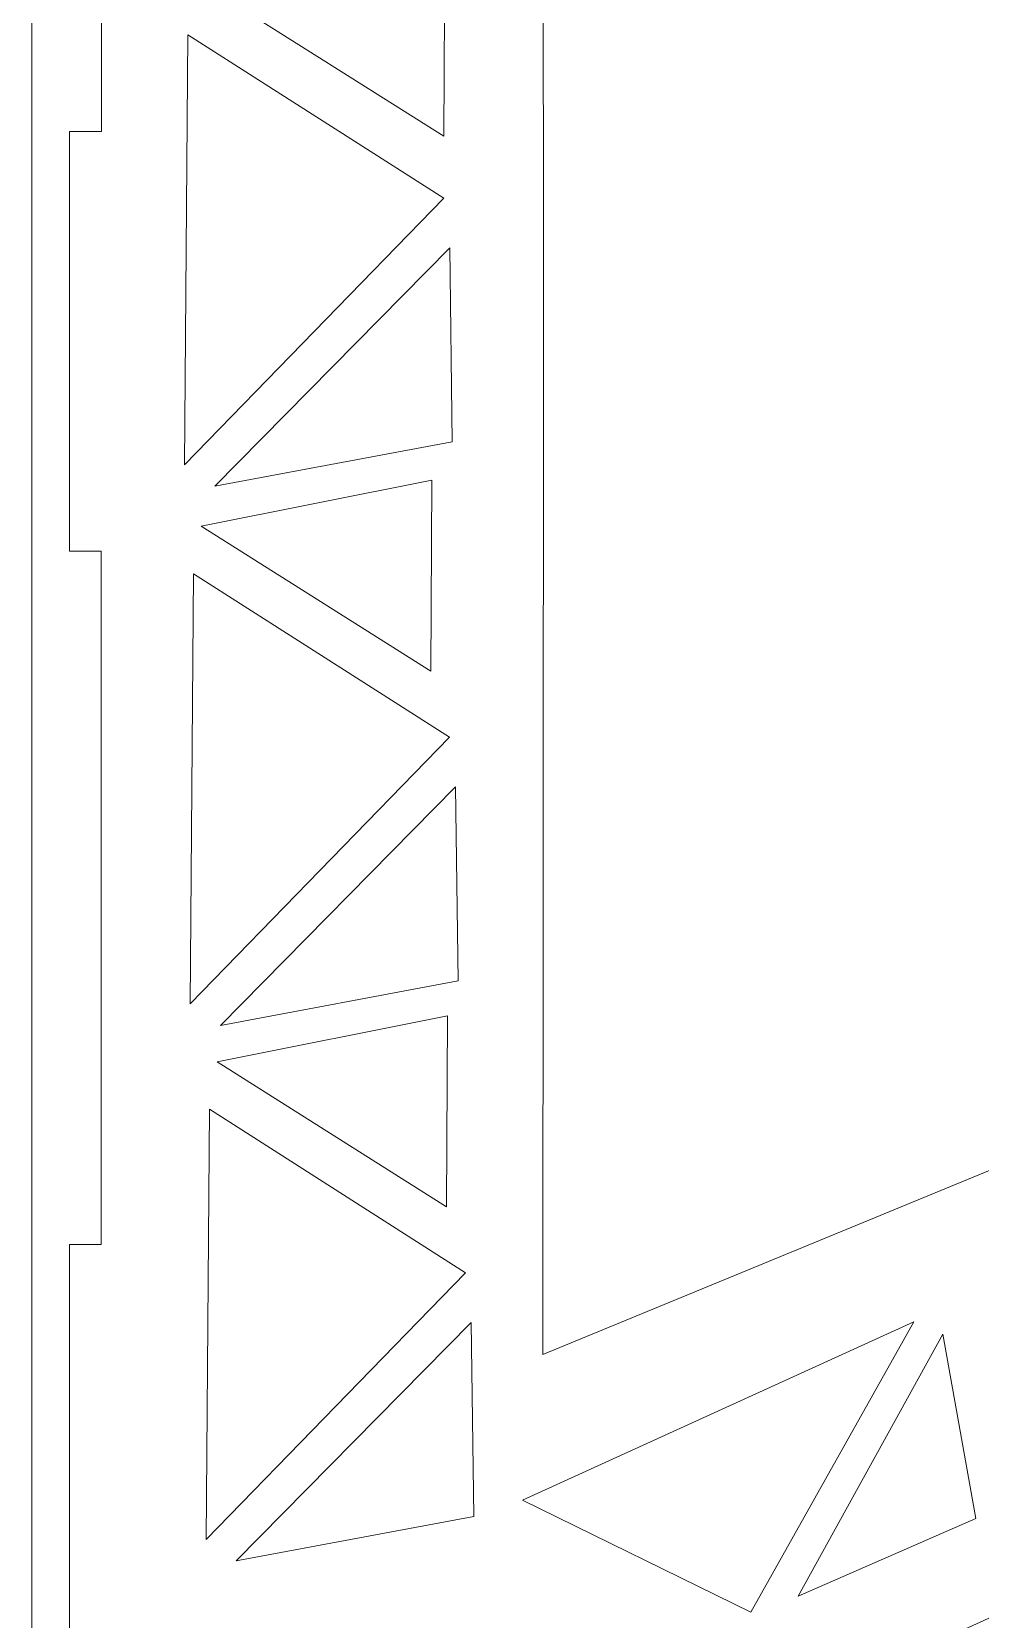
# Model space of a CAD drawing. Header units: centimetres. Extents: x -35 to 33, y -75 to 42.
# Drawn here: x -35.47 to -26.43, y -18.18 to -3.05 of the extents above; entities that cross this region are included whole.
import ezdxf

# ---------------------------------------------------------------- set-up
doc = ezdxf.new("R2010")
doc.units = ezdxf.units.CM
doc.header["$MEASUREMENT"] = 0
doc.layers.add('Capa 1', color=7, linetype='Continuous')

msp = doc.modelspace()

# ---------------------------------------------------------------- linework, layer by layer
at = {"layer": 'Capa 1', "color": 242, "lineweight": 20}
for points, knots in [([(-35.46958, 41.25672), (-35.46958, 41.25672), (33.34861, 41.25672), (33.34861, 41.25672), (33.34861, 41.25672), (33.34861, 41.25672), (33.34861, -36.66365), (33.34861, -36.66365), (33.34861, -36.66365), (33.34861, -36.66365), (-35.46958, -36.66365), (-35.46958, -36.66365), (-35.46958, -36.66365), (-35.46958, -36.66365), (-35.46958, 41.25672), (-35.46958, 41.25672)], [0, 0, 0, 0, 0.2, 0.2, 0.2, 0.2, 0.4, 0.4, 0.4, 0.4, 0.6, 0.6, 0.6, 0.6, 1, 1, 1, 1]), ([(-2.46657, -6.03369), (-2.50889, -6.84749), (-2.8694, -7.36256), (-3.60288, -7.77643), (-3.60288, -7.77643), (-3.60288, -7.77643), (-11.59423, -11.42752), (-27.93929, -18.89514), (-27.93929, -18.89514), (-29.06528, -18.89075), (-30.19128, -18.89075), (-31.31728, -18.89514), (-31.31728, -18.89514), (-32.48101, -18.89075), (-33.64474, -18.89075), (-34.80847, -18.89514), (-34.80847, -18.89514), (-34.80847, -18.89514), (-34.80847, -18.60838), (-34.80847, -18.60838), (-34.80847, -18.60838), (-34.80847, -18.60838), (-35.10855, -18.60838), (-35.10855, -18.60838), (-35.10855, -18.60838), (-35.10855, -18.60838), (-35.10855, -14.60838), (-35.10855, -14.60838), (-35.10855, -14.60838), (-35.10855, -14.60838), (-34.80808, -14.60838), (-34.80808, -14.60838), (-34.80808, -14.60838), (-34.80774, -12.45464), (-34.80723, -10.23644), (-34.80683, -8.0012), (-34.80683, -8.0012), (-34.80683, -8.0012), (-35.10854, -8.0012), (-35.10854, -8.0012), (-35.10854, -8.0012), (-35.10854, -6.66786), (-35.10854, -5.33453), (-35.10854, -4.0012), (-35.10854, -4.0012), (-35.10854, -4.0012), (-34.80625, -4.0012), (-34.80625, -4.0012), (-34.80625, -4.0012), (-34.80604, -1.77218), (-34.8061, 0.44582), (-34.80665, 2.60598), (-34.80665, 2.60598), (-34.80665, 2.60598), (-35.10855, 2.60598), (-35.10855, 2.60598), (-35.10855, 2.60598), (-35.10855, 2.60598), (-35.10855, 6.60598), (-35.10855, 6.60598), (-35.10855, 6.60598), (-35.10855, 6.60598), (-34.80836, 6.60598), (-34.80836, 6.60598), (-34.80836, 6.60598), (-34.80836, 6.60598), (-34.80854, 6.89274), (-34.80854, 6.89274), (-34.80854, 6.89274), (-32.51107, 6.89274), (-30.23676, 6.89274), (-27.93929, 6.89274), (-27.93929, 6.89274), (-11.96678, -0.40478), (-3.80767, -4.15197), (-3.80767, -4.15197), (-3.80767, -4.15197), (-2.83105, -4.53581), (-2.50861, -5.19936), (-2.46657, -6.03369)], [0, 0, 0, 0, 0.04761905, 0.04761905, 0.04761905, 0.04761905, 0.0952381, 0.0952381, 0.0952381, 0.0952381, 0.14285714, 0.14285714, 0.14285714, 0.14285714, 0.19047619, 0.19047619, 0.19047619, 0.19047619, 0.23809524, 0.23809524, 0.23809524, 0.23809524, 0.28571429, 0.28571429, 0.28571429, 0.28571429, 0.33333333, 0.33333333, 0.33333333, 0.33333333, 0.38095238, 0.38095238, 0.38095238, 0.38095238, 0.42857143, 0.42857143, 0.42857143, 0.42857143, 0.47619048, 0.47619048, 0.47619048, 0.47619048, 0.52380952, 0.52380952, 0.52380952, 0.52380952, 0.57142857, 0.57142857, 0.57142857, 0.57142857, 0.61904762, 0.61904762, 0.61904762, 0.61904762, 0.66666667, 0.66666667, 0.66666667, 0.66666667, 0.71428571, 0.71428571, 0.71428571, 0.71428571, 0.76190476, 0.76190476, 0.76190476, 0.76190476, 0.80952381, 0.80952381, 0.80952381, 0.80952381, 0.85714286, 0.85714286, 0.85714286, 0.85714286, 0.9047619, 0.9047619, 0.9047619, 0.9047619, 1, 1, 1, 1]), ([(-30.59187, -6.13306), (-30.59187, -6.13306), (-30.59847, 3.41514), (-30.59847, 3.41514), (-30.59847, 3.41514), (-30.59847, 3.41514), (-8.30072, -5.79511), (-8.30072, -5.79511), (-8.30072, -5.79511), (-8.30072, -5.79511), (-8.30072, -6.09241), (-8.30072, -6.09241), (-8.30072, -6.09241), (-8.30072, -6.09241), (-8.30072, -6.1738), (-8.30072, -6.1738), (-8.30072, -6.1738), (-8.30072, -6.1738), (-8.30072, -6.47012), (-8.30072, -6.47012), (-8.30072, -6.47012), (-8.30072, -6.47012), (-30.59847, -15.65681), (-30.59847, -15.65681), (-30.59847, -15.65681), (-30.59847, -15.65681), (-30.59187, -6.13306), (-30.59187, -6.13306)], [0, 0, 0, 0, 0.125, 0.125, 0.125, 0.125, 0.25, 0.25, 0.25, 0.25, 0.375, 0.375, 0.375, 0.375, 0.5, 0.5, 0.5, 0.5, 0.625, 0.625, 0.625, 0.625, 0.75, 0.75, 0.75, 0.75, 1, 1, 1, 1]), ([(-31.53222, -2.22589), (-31.53222, -2.22589), (-33.72964, -2.66531), (-33.72964, -2.66531), (-33.72964, -2.66531), (-33.72964, -2.66531), (-31.54243, -4.04622), (-31.54243, -4.04622), (-31.54243, -4.04622), (-31.54243, -4.04622), (-31.53222, -2.22589), (-31.53222, -2.22589)], [0, 0, 0, 0, 0.25, 0.25, 0.25, 0.25, 0.5, 0.5, 0.5, 0.5, 1, 1, 1, 1]), ([(-31.54224, -4.63608), (-31.54224, -4.63608), (-34.01333, -7.17852), (-34.01333, -7.17852), (-34.01333, -7.17852), (-34.01333, -7.17852), (-33.98222, -3.07937), (-33.98222, -3.07937), (-33.98222, -3.07937), (-33.98222, -3.07937), (-31.54224, -4.63608), (-31.54224, -4.63608)], [0, 0, 0, 0, 0.25, 0.25, 0.25, 0.25, 0.5, 0.5, 0.5, 0.5, 1, 1, 1, 1]), ([(-31.46116, -6.95891), (-31.46116, -6.95891), (-33.72589, -7.38312), (-33.72589, -7.38312), (-33.72589, -7.38312), (-33.72589, -7.38312), (-31.48567, -5.10979), (-31.48567, -5.10979), (-31.48567, -5.10979), (-31.48567, -5.10979), (-31.46116, -6.95891), (-31.46116, -6.95891)], [0, 0, 0, 0, 0.25, 0.25, 0.25, 0.25, 0.5, 0.5, 0.5, 0.5, 1, 1, 1, 1]), ([(-31.65668, -7.32494), (-31.65668, -7.32494), (-33.8541, -7.76437), (-33.8541, -7.76437), (-33.8541, -7.76437), (-33.8541, -7.76437), (-31.66689, -9.14527), (-31.66689, -9.14527), (-31.66689, -9.14527), (-31.66689, -9.14527), (-31.65668, -7.32494), (-31.65668, -7.32494)], [0, 0, 0, 0, 0.25, 0.25, 0.25, 0.25, 0.5, 0.5, 0.5, 0.5, 1, 1, 1, 1]), ([(-31.48727, -9.77269), (-31.48727, -9.77269), (-33.95836, -12.31512), (-33.95836, -12.31512), (-33.95836, -12.31512), (-33.95836, -12.31512), (-33.92724, -8.21598), (-33.92724, -8.21598), (-33.92724, -8.21598), (-33.92724, -8.21598), (-31.48727, -9.77269), (-31.48727, -9.77269)], [0, 0, 0, 0, 0.25, 0.25, 0.25, 0.25, 0.5, 0.5, 0.5, 0.5, 1, 1, 1, 1]), ([(-31.40619, -12.09552), (-31.40619, -12.09552), (-33.67092, -12.51973), (-33.67092, -12.51973), (-33.67092, -12.51973), (-33.67092, -12.51973), (-31.43069, -10.2464), (-31.43069, -10.2464), (-31.43069, -10.2464), (-31.43069, -10.2464), (-31.40619, -12.09552), (-31.40619, -12.09552)], [0, 0, 0, 0, 0.25, 0.25, 0.25, 0.25, 0.5, 0.5, 0.5, 0.5, 1, 1, 1, 1]), ([(-31.50625, -12.42905), (-31.50625, -12.42905), (-33.70367, -12.86848), (-33.70367, -12.86848), (-33.70367, -12.86848), (-33.70367, -12.86848), (-31.51646, -14.24938), (-31.51646, -14.24938), (-31.51646, -14.24938), (-31.51646, -14.24938), (-31.50625, -12.42905), (-31.50625, -12.42905)], [0, 0, 0, 0, 0.25, 0.25, 0.25, 0.25, 0.5, 0.5, 0.5, 0.5, 1, 1, 1, 1]), ([(-31.33684, -14.8768), (-31.33684, -14.8768), (-33.80793, -17.41924), (-33.80793, -17.41924), (-33.80793, -17.41924), (-33.80793, -17.41924), (-33.77681, -13.32009), (-33.77681, -13.32009), (-33.77681, -13.32009), (-33.77681, -13.32009), (-31.33684, -14.8768), (-31.33684, -14.8768)], [0, 0, 0, 0, 0.25, 0.25, 0.25, 0.25, 0.5, 0.5, 0.5, 0.5, 1, 1, 1, 1]), ([(-31.25576, -17.19963), (-31.25576, -17.19963), (-33.52049, -17.62384), (-33.52049, -17.62384), (-33.52049, -17.62384), (-33.52049, -17.62384), (-31.28026, -15.35051), (-31.28026, -15.35051), (-31.28026, -15.35051), (-31.28026, -15.35051), (-31.25576, -17.19963), (-31.25576, -17.19963)], [0, 0, 0, 0, 0.25, 0.25, 0.25, 0.25, 0.5, 0.5, 0.5, 0.5, 1, 1, 1, 1]), ([(-28.61434, -18.1134), (-28.61434, -18.1134), (-27.0622, -15.34616), (-27.0622, -15.34616), (-27.0622, -15.34616), (-27.0622, -15.34616), (-30.79255, -17.04572), (-30.79255, -17.04572), (-30.79255, -17.04572), (-30.79255, -17.04572), (-28.61434, -18.1134), (-28.61434, -18.1134)], [0, 0, 0, 0, 0.25, 0.25, 0.25, 0.25, 0.5, 0.5, 0.5, 0.5, 1, 1, 1, 1]), ([(-26.46983, -17.21929), (-26.46983, -17.21929), (-26.78624, -15.46325), (-26.78624, -15.46325), (-26.78624, -15.46325), (-26.78624, -15.46325), (-28.16455, -17.95903), (-28.16455, -17.95903), (-28.16455, -17.95903), (-28.16455, -17.95903), (-26.46983, -17.21929), (-26.46983, -17.21929)], [0, 0, 0, 0, 0.25, 0.25, 0.25, 0.25, 0.5, 0.5, 0.5, 0.5, 1, 1, 1, 1])]:
    msp.add_open_spline(points, degree=3, knots=knots, dxfattribs=at)

doc.saveas('drawing.dxf')
